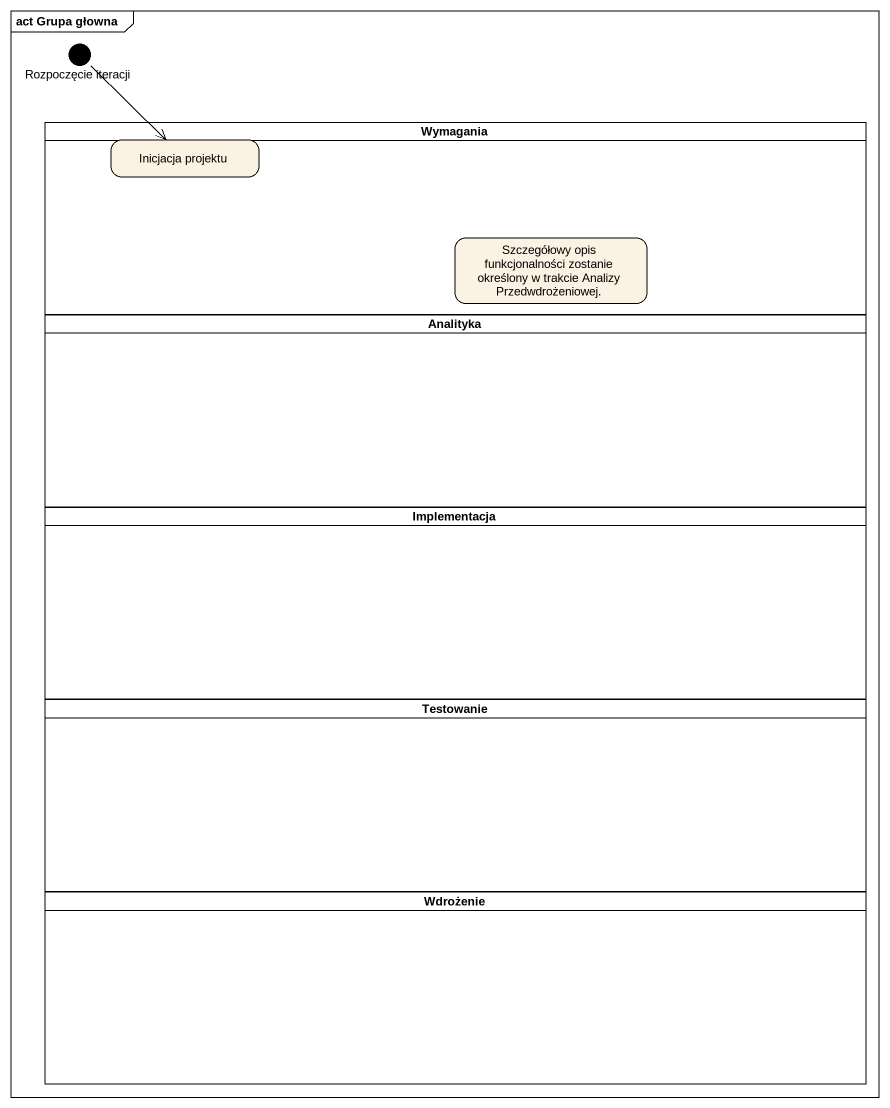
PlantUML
@startuml
mainframe act Grupa głowna
hide empty description
state "Rozpoczęcie iteracji" as Rozpoczęcie_iteracji <<start>>
state Wymagania <<partition>> {
  state "Inicjacja projektu" as Inicjacja_projektu
  state "Szczegółowy opis funkcjonalności zostanie określony w trakcie Analizy Przedwdrożeniowej." as Szczegółowy_opis
}
state Analityka <<partition>>
state Implementacja <<partition>>
state Testowanie <<partition>>
state Wdrożenie <<partition>>
Rozpoczęcie_iteracji --> Inicjacja_projektu
@enduml
